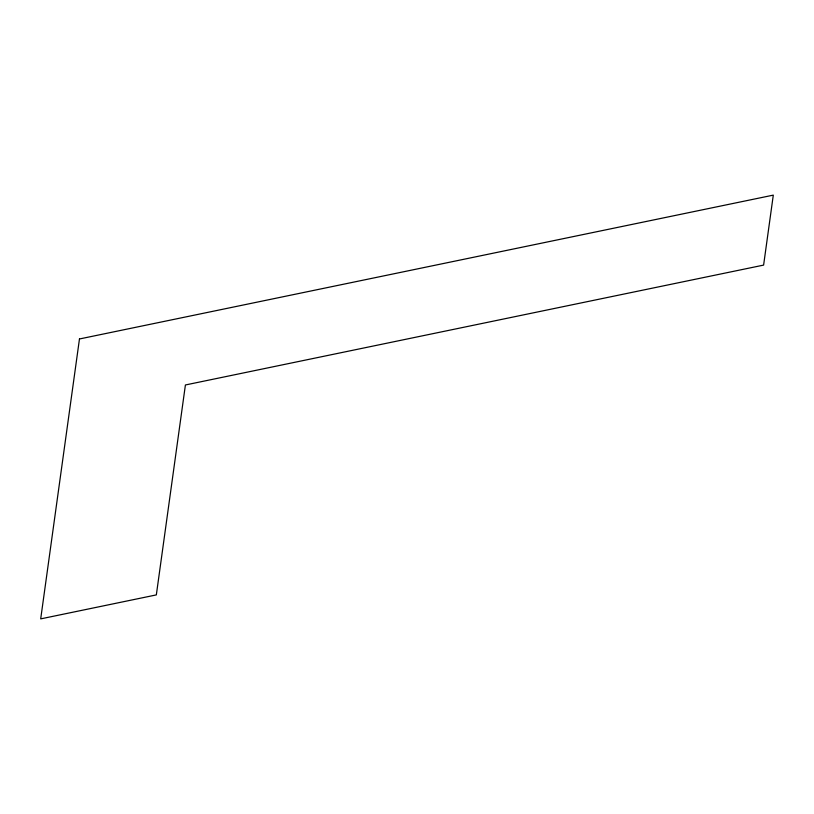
<?xml version="1.0" encoding="UTF-8"?>
<svg xmlns="http://www.w3.org/2000/svg" width="814" height="814" viewBox="0 0 814 814"><rect width="100%" height="100%" fill="white"/><g stroke="black" fill="none" stroke-linecap="round" stroke-linejoin="round"><path stroke-width="1.22" d="M79.467 338.97L40.7 618.874L156.339 594.902L185.409 384.971L763.613 265.099L773.3 195.126L79.467 338.97"/></g></svg>
